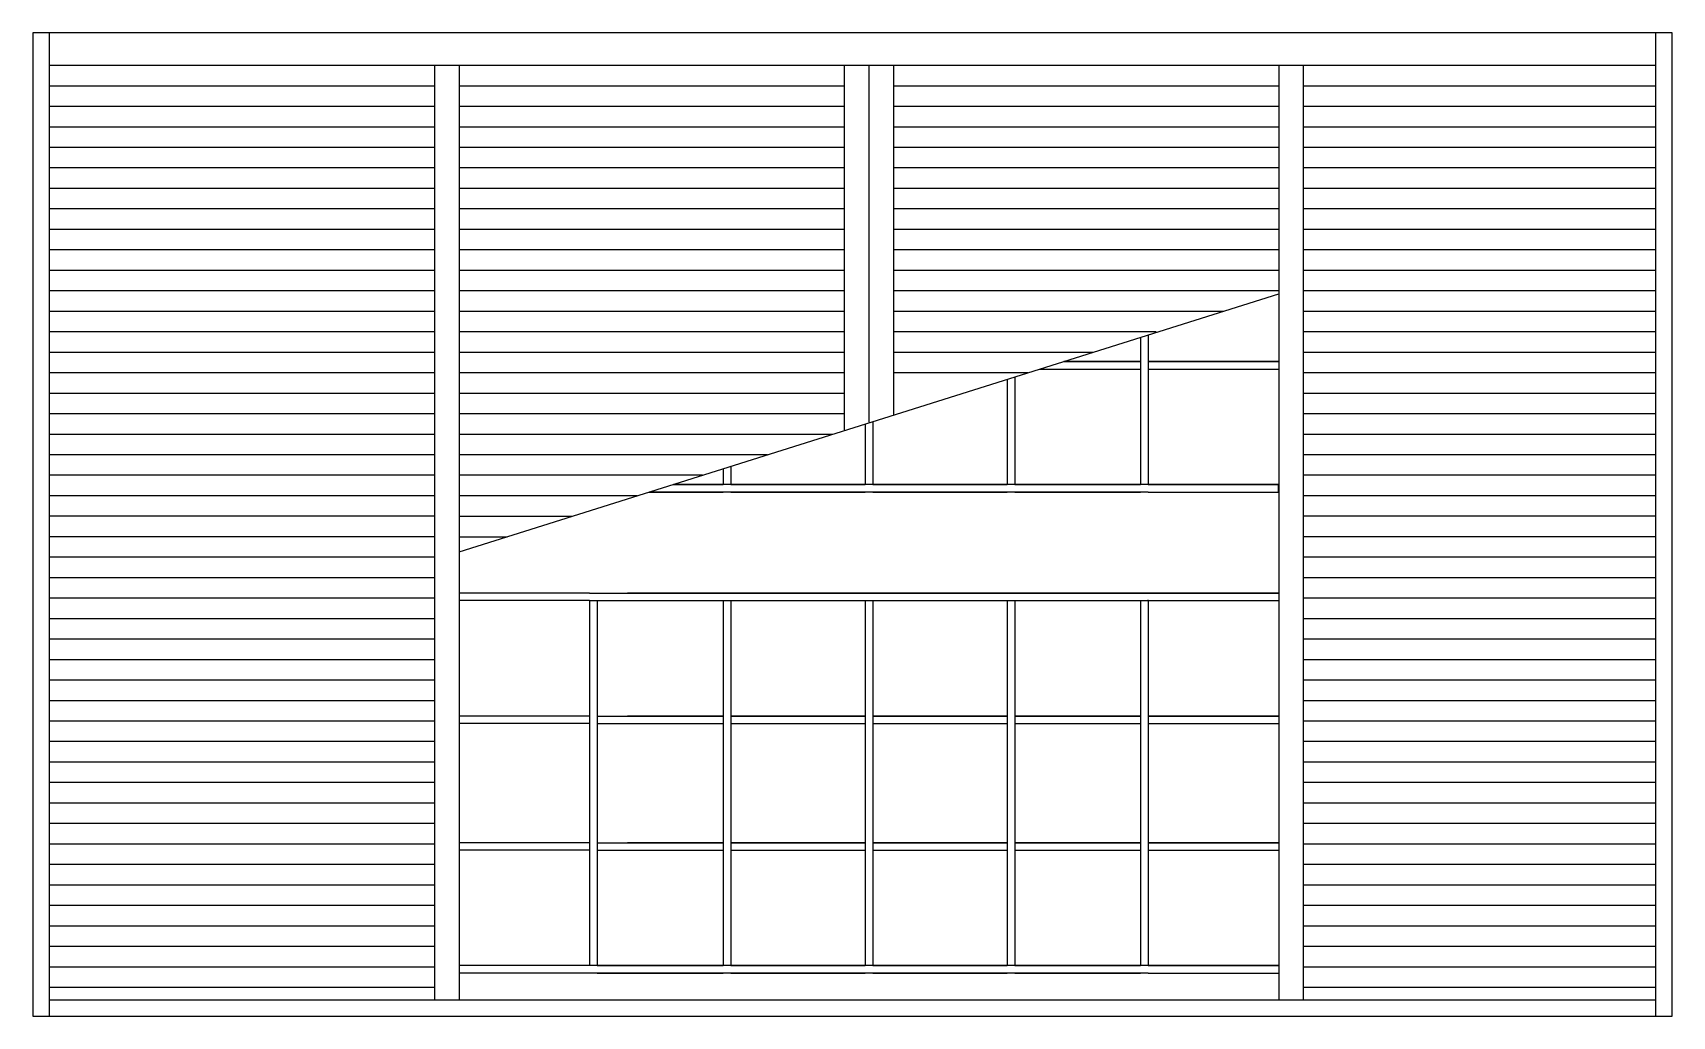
# Model space of a CAD drawing. Header units: millimetres. Extents: x 451.83 to 453.83, y 1312.44 to 1313.64.
import ezdxf

# ---------------------------------------------------------------- set-up
doc = ezdxf.new("R2010")
doc.units = ezdxf.units.MM
doc.header["$LTSCALE"] = 0.5
doc.layers.add('Gravia_Venezianas', color=1, linetype='Continuous')
doc.layers.add('Ltype_interrupção', color=7, linetype='INTERRUP')
doc.linetypes.add('INTERRUP', pattern='A,0.6,-0.04,[1,INTERRUP.shx,S=0.1,R=0,X=0,Y=0],-0.04', length=0.68)

msp = doc.modelspace()

# ---------------------------------------------------------------- linework, layer by layer
at = {"layer": 'Gravia_Venezianas', "color": 2}
for p, q in [((451.829, 1313.6388), (451.829, 1312.4388)), ((453.829, 1313.6388), (451.829, 1313.6388)), ((453.829, 1312.4388), (453.829, 1313.6388)), ((451.829, 1312.4388), (453.829, 1312.4388))]:
    msp.add_line(p, q, dxfattribs=at)
at = {"layer": 'Gravia_Venezianas'}
for p, q in [((451.849, 1313.6388), (451.849, 1312.4388)), ((453.809, 1312.4388), (453.809, 1313.6388)), ((453.809, 1313.5988), (451.849, 1313.5988)), ((453.809, 1313.5988), (451.849, 1313.5988)), ((452.319, 1313.5988), (452.319, 1312.4588)), ((452.349, 1313.5988), (452.349, 1312.4588)), ((452.819, 1313.5988), (452.819, 1313.1542)), ((452.849, 1313.5988), (452.849, 1313.1636)), ((452.879, 1313.5988), (452.879, 1313.1731)), ((453.349, 1313.5988), (453.349, 1312.4588)), ((453.379, 1313.5988), (453.379, 1312.4588)), ((452.319, 1313.5738), (451.849, 1313.5738)), ((452.819, 1313.5738), (452.349, 1313.5738)), ((453.349, 1313.5738), (452.879, 1313.5738)), ((453.809, 1313.5738), (453.379, 1313.5738)), ((452.319, 1313.5488), (451.849, 1313.5488)), ((452.819, 1313.5488), (452.349, 1313.5488)), ((453.349, 1313.5488), (452.879, 1313.5488)), ((453.809, 1313.5488), (453.379, 1313.5488)), ((452.319, 1313.5238), (451.849, 1313.5238)), ((452.819, 1313.5238), (452.349, 1313.5238)), ((453.349, 1313.5238), (452.879, 1313.5238)), ((453.809, 1313.5238), (453.379, 1313.5238)), ((452.319, 1313.4988), (451.849, 1313.4988)), ((452.819, 1313.4988), (452.349, 1313.4988)), ((453.349, 1313.4988), (452.879, 1313.4988)), ((453.809, 1313.4988), (453.379, 1313.4988)), ((452.319, 1313.4738), (451.849, 1313.4738)), ((452.819, 1313.4738), (452.349, 1313.4738)), ((453.349, 1313.4738), (452.879, 1313.4738)), ((453.809, 1313.4738), (453.379, 1313.4738)), ((452.319, 1313.4488), (451.849, 1313.4488)), ((452.819, 1313.4488), (452.349, 1313.4488)), ((453.349, 1313.4488), (452.879, 1313.4488)), ((453.809, 1313.4488), (453.379, 1313.4488)), ((452.319, 1313.4238), (451.849, 1313.4238)), ((452.819, 1313.4238), (452.349, 1313.4238)), ((453.349, 1313.4238), (452.879, 1313.4238)), ((453.809, 1313.4238), (453.379, 1313.4238)), ((452.319, 1313.3988), (451.849, 1313.3988)), ((452.819, 1313.3988), (452.349, 1313.3988)), ((453.349, 1313.3988), (452.879, 1313.3988)), ((453.809, 1313.3988), (453.379, 1313.3988)), ((452.319, 1313.3738), (451.849, 1313.3738)), ((452.819, 1313.3738), (452.349, 1313.3738)), ((453.349, 1313.3738), (452.879, 1313.3738)), ((453.809, 1313.3738), (453.379, 1313.3738)), ((452.319, 1313.3488), (451.849, 1313.3488)), ((452.819, 1313.3488), (452.349, 1313.3488)), ((453.349, 1313.3488), (452.879, 1313.3488)), ((453.809, 1313.3488), (453.379, 1313.3488)), ((452.319, 1313.3238), (451.849, 1313.3238)), ((452.819, 1313.3238), (452.349, 1313.3238)), ((453.349, 1313.3238), (452.879, 1313.3238)), ((453.809, 1313.3238), (453.379, 1313.3238)), ((452.319, 1313.2988), (451.849, 1313.2988)), ((452.819, 1313.2988), (452.349, 1313.2988)), ((453.2812, 1313.2988), (452.879, 1313.2988)), ((453.809, 1313.2988), (453.379, 1313.2988)), ((452.319, 1313.2738), (451.849, 1313.2738)), ((452.819, 1313.2738), (452.349, 1313.2738)), ((453.1995, 1313.2738), (452.879, 1313.2738)), ((453.1805, 1313.2671), (453.1805, 1313.0876)), ((453.1898, 1313.27), (453.1898, 1313.0876)), ((453.809, 1313.2738), (453.379, 1313.2738)), ((452.319, 1313.2488), (451.849, 1313.2488)), ((452.819, 1313.2488), (452.349, 1313.2488)), ((453.1224, 1313.2488), (452.879, 1313.2488)), ((453.809, 1313.2488), (453.379, 1313.2488)), ((452.319, 1313.2238), (451.849, 1313.2238)), ((452.819, 1313.2238), (452.349, 1313.2238)), ((453.043, 1313.2238), (452.879, 1313.2238)), ((453.0575, 1313.2283), (453.1805, 1313.2283)), ((453.0867, 1313.2376), (453.1805, 1313.2376)), ((453.1805, 1313.2376), (453.0867, 1313.2376)), ((453.1898, 1313.2376), (453.349, 1313.2376)), ((453.3485, 1313.2376), (453.1898, 1313.2376)), ((453.1898, 1313.2283), (453.349, 1313.2283)), ((453.349, 1313.2376), (453.349, 1313.2283)), ((453.809, 1313.2238), (453.379, 1313.2238)), ((453.0176, 1313.2158), (453.0176, 1313.0876)), ((453.0269, 1313.2187), (453.0269, 1313.0876)), ((452.319, 1313.1988), (451.849, 1313.1988)), ((452.819, 1313.1988), (452.349, 1313.1988)), ((453.809, 1313.1988), (453.379, 1313.1988)), ((452.319, 1313.1738), (451.849, 1313.1738)), ((452.819, 1313.1738), (452.349, 1313.1738)), ((452.8444, 1313.1613), (452.8444, 1313.0876)), ((452.8537, 1313.1642), (452.8537, 1313.0876)), ((453.809, 1313.1738), (453.379, 1313.1738)), ((452.319, 1313.1488), (451.849, 1313.1488)), ((452.8048, 1313.1488), (452.349, 1313.1488)), ((453.809, 1313.1488), (453.379, 1313.1488)), ((452.319, 1313.1238), (451.849, 1313.1238)), ((452.7253, 1313.1238), (452.349, 1313.1238)), ((453.809, 1313.1238), (453.379, 1313.1238)), ((452.6712, 1313.1067), (452.6712, 1313.0876)), ((452.6805, 1313.1097), (452.6805, 1313.0876)), ((452.319, 1313.0988), (451.849, 1313.0988)), ((452.6459, 1313.0988), (452.349, 1313.0988)), ((453.1898, 1313.0876), (452.6105, 1313.0876)), ((452.6105, 1313.0876), (452.6712, 1313.0876)), ((452.6712, 1313.0876), (452.6105, 1313.0876)), ((452.8444, 1313.0876), (452.6805, 1313.0876)), ((452.6805, 1313.0876), (452.8444, 1313.0876)), ((452.8537, 1313.0876), (453.0176, 1313.0876)), ((453.0176, 1313.0876), (452.8537, 1313.0876)), ((453.0269, 1313.0876), (453.1805, 1313.0876)), ((453.1805, 1313.0876), (453.0269, 1313.0876)), ((453.3485, 1313.0876), (453.1898, 1313.0876)), ((453.1898, 1313.0876), (453.3485, 1313.0876)), ((453.3485, 1313.0876), (453.3485, 1313.0783)), ((453.809, 1313.0988), (453.379, 1313.0988)), ((452.319, 1313.0738), (451.849, 1313.0738)), ((452.5665, 1313.0738), (452.349, 1313.0738)), ((453.1898, 1313.0783), (452.581, 1313.0783)), ((452.581, 1313.0783), (452.6712, 1313.0783)), ((452.6805, 1313.0783), (452.8444, 1313.0783)), ((452.8537, 1313.0783), (453.0176, 1313.0783)), ((453.0269, 1313.0783), (453.1805, 1313.0783)), ((453.1898, 1313.0783), (453.3485, 1313.0783)), ((453.809, 1313.0738), (453.379, 1313.0738)), ((452.319, 1313.0488), (451.849, 1313.0488)), ((452.349, 1313.0488), (452.4871, 1313.0488)), ((453.809, 1313.0488), (453.379, 1313.0488)), ((452.319, 1313.0238), (451.849, 1313.0238)), ((452.349, 1313.0238), (452.4077, 1313.0238)), ((453.809, 1313.0238), (453.379, 1313.0238)), ((452.319, 1312.9988), (451.849, 1312.9988)), ((453.809, 1312.9988), (453.379, 1312.9988)), ((452.319, 1312.9738), (451.849, 1312.9738)), ((453.809, 1312.9738), (453.379, 1312.9738)), ((452.319, 1312.9488), (451.849, 1312.9488)), ((452.5083, 1312.9551), (452.349, 1312.9551)), ((452.5083, 1312.9459), (452.349, 1312.9459)), ((452.5083, 1312.9551), (452.5176, 1312.9551)), ((452.5083, 1312.9459), (452.5083, 1312.5005)), ((452.5083, 1312.9459), (452.5176, 1312.9459)), ((452.5176, 1312.9551), (453.3485, 1312.9551)), ((452.5176, 1312.9459), (453.3485, 1312.9459)), ((452.5176, 1312.9459), (452.5176, 1312.5005)), ((453.3485, 1312.9551), (452.5547, 1312.9551)), ((452.6712, 1312.9459), (452.6712, 1312.5005)), ((452.6712, 1312.9459), (452.6805, 1312.9459)), ((452.6805, 1312.9459), (452.6805, 1312.5005)), ((452.8444, 1312.9459), (452.8444, 1312.5005)), ((452.8444, 1312.9459), (452.8537, 1312.9459)), ((452.8537, 1312.9459), (452.8537, 1312.5005)), ((453.0176, 1312.9459), (453.0176, 1312.5005)), ((453.0176, 1312.9459), (453.0269, 1312.9459)), ((453.0269, 1312.9459), (453.0269, 1312.5005)), ((453.1805, 1312.9459), (453.1805, 1312.5005)), ((453.1805, 1312.9459), (453.1898, 1312.9459)), ((453.1898, 1312.9459), (453.1898, 1312.9468)), ((453.1898, 1312.9459), (453.1898, 1312.5005)), ((453.809, 1312.9488), (453.379, 1312.9488)), ((452.319, 1312.9238), (451.849, 1312.9238)), ((453.809, 1312.9238), (453.379, 1312.9238)), ((452.319, 1312.8988), (451.849, 1312.8988)), ((452.319, 1312.8988), (451.849, 1312.8988)), ((453.809, 1312.8988), (453.379, 1312.8988)), ((452.319, 1312.8738), (451.849, 1312.8738)), ((453.809, 1312.8738), (453.379, 1312.8738)), ((452.319, 1312.8488), (451.849, 1312.8488)), ((453.809, 1312.8488), (453.379, 1312.8488)), ((452.319, 1312.8238), (451.849, 1312.8238)), ((453.809, 1312.8238), (453.379, 1312.8238)), ((452.5083, 1312.8051), (452.349, 1312.8051)), ((452.5176, 1312.8051), (452.6712, 1312.8051)), ((452.6712, 1312.8051), (452.5547, 1312.8051)), ((452.8444, 1312.8051), (452.6805, 1312.8051)), ((452.6805, 1312.8051), (452.8444, 1312.8051)), ((452.8537, 1312.8051), (453.0176, 1312.8051)), ((453.0176, 1312.8051), (452.8537, 1312.8051)), ((453.0269, 1312.8051), (453.1805, 1312.8051)), ((453.1805, 1312.8051), (453.0269, 1312.8051)), ((453.1898, 1312.8051), (453.3485, 1312.8051)), ((453.349, 1312.8051), (453.1898, 1312.8051)), ((452.319, 1312.7988), (451.849, 1312.7988)), ((452.5083, 1312.7959), (452.349, 1312.7959)), ((452.5176, 1312.7959), (452.6712, 1312.7959)), ((452.6805, 1312.7959), (452.8444, 1312.7959)), ((452.8537, 1312.7959), (453.0176, 1312.7959)), ((453.0269, 1312.7959), (453.1805, 1312.7959)), ((453.1898, 1312.7959), (453.349, 1312.7959)), ((453.809, 1312.7988), (453.379, 1312.7988)), ((452.319, 1312.7738), (451.849, 1312.7738)), ((453.809, 1312.7738), (453.379, 1312.7738)), ((452.319, 1312.7488), (451.849, 1312.7488)), ((452.319, 1312.7488), (451.849, 1312.7488)), ((453.809, 1312.7488), (453.379, 1312.7488)), ((452.319, 1312.7238), (451.849, 1312.7238)), ((453.809, 1312.7238), (453.379, 1312.7238)), ((452.319, 1312.6988), (451.849, 1312.6988)), ((453.809, 1312.6988), (453.379, 1312.6988)), ((452.319, 1312.6738), (451.849, 1312.6738)), ((453.809, 1312.6738), (453.379, 1312.6738)), ((452.319, 1312.6488), (451.849, 1312.6488)), ((452.5083, 1312.6505), (452.349, 1312.6505)), ((452.5083, 1312.6412), (452.349, 1312.6412)), ((452.5176, 1312.6505), (452.6712, 1312.6505)), ((452.5176, 1312.6412), (452.6712, 1312.6412)), ((452.6712, 1312.6505), (452.5547, 1312.6505)), ((452.6805, 1312.6505), (452.8444, 1312.6505)), ((452.8444, 1312.6505), (452.6805, 1312.6505)), ((452.6805, 1312.6412), (452.8444, 1312.6412)), ((453.0176, 1312.6505), (452.8537, 1312.6505)), ((452.8537, 1312.6505), (453.0176, 1312.6505)), ((452.8537, 1312.6412), (453.0176, 1312.6412)), ((453.1805, 1312.6505), (453.0269, 1312.6505)), ((453.0269, 1312.6505), (453.1805, 1312.6505)), ((453.0269, 1312.6412), (453.1805, 1312.6412)), ((453.349, 1312.6505), (453.1898, 1312.6505)), ((453.1898, 1312.6505), (453.3485, 1312.6505)), ((453.1898, 1312.6412), (453.349, 1312.6412)), ((453.809, 1312.6488), (453.379, 1312.6488)), ((452.319, 1312.6238), (451.849, 1312.6238)), ((453.809, 1312.6238), (453.379, 1312.6238)), ((452.319, 1312.5988), (451.849, 1312.5988)), ((453.809, 1312.5988), (453.379, 1312.5988)), ((452.319, 1312.5738), (451.849, 1312.5738)), ((453.809, 1312.5738), (453.379, 1312.5738)), ((452.319, 1312.5488), (451.849, 1312.5488)), ((452.319, 1312.5488), (451.849, 1312.5488)), ((453.809, 1312.5488), (453.379, 1312.5488)), ((452.319, 1312.5238), (451.849, 1312.5238)), ((453.809, 1312.5238), (453.379, 1312.5238)), ((453.1898, 1312.5005), (452.349, 1312.5005)), ((452.5176, 1312.5005), (452.6712, 1312.5005)), ((452.6712, 1312.5005), (452.5547, 1312.5005)), ((452.6805, 1312.5005), (452.8444, 1312.5005)), ((452.8444, 1312.5005), (452.6805, 1312.5005)), ((453.0176, 1312.5005), (452.8537, 1312.5005)), ((452.8537, 1312.5005), (453.0176, 1312.5005)), ((453.1805, 1312.5005), (453.0269, 1312.5005)), ((453.0269, 1312.5005), (453.1805, 1312.5005)), ((453.3485, 1312.5005), (453.1898, 1312.5005)), ((453.1898, 1312.5005), (453.3485, 1312.5005)), ((452.319, 1312.4988), (451.849, 1312.4988)), ((453.1898, 1312.4912), (452.349, 1312.4912)), ((452.5176, 1312.4912), (452.6712, 1312.4912)), ((452.6805, 1312.4912), (452.8444, 1312.4912)), ((452.8537, 1312.4912), (453.0176, 1312.4912)), ((453.0269, 1312.4912), (453.1805, 1312.4912)), ((453.1898, 1312.4912), (453.3485, 1312.4912)), ((453.809, 1312.4988), (453.379, 1312.4988)), ((452.319, 1312.4738), (451.849, 1312.4738)), ((453.809, 1312.4738), (453.379, 1312.4738)), ((451.849, 1312.4588), (453.809, 1312.4588))]:
    msp.add_line(p, q, dxfattribs=at)
at = {"layer": 'Ltype_interrupção', "color": 1}
msp.add_line((452.349, 1313.0053), (453.349, 1313.3201), dxfattribs=at)

doc.saveas('drawing.dxf')
